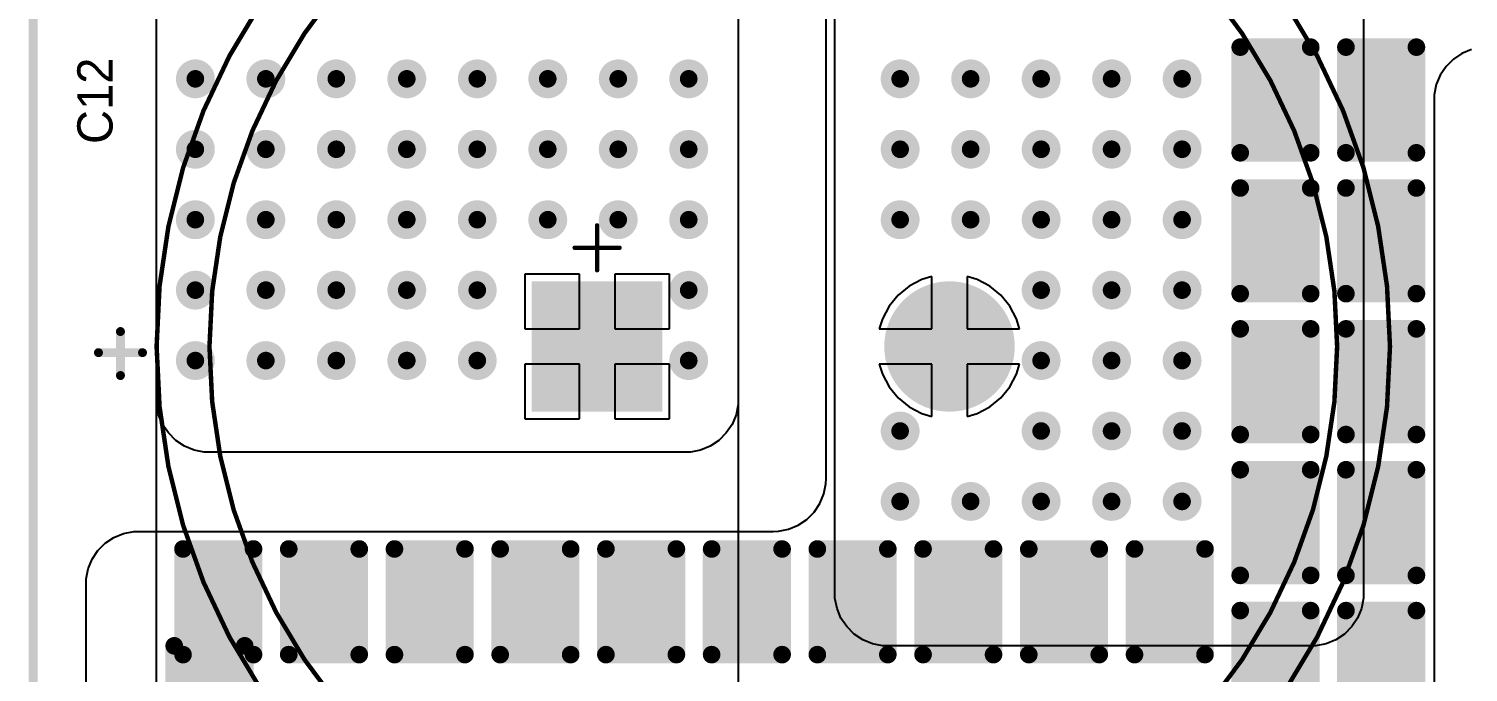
# Model space of a CAD drawing. Header units: millimetres. Extents: x 25 to 183, y 185 to 406.
# Drawn here: x 25.27 to 66.12, y 297.15 to 315.42 of the extents above; entities that cross this region are included whole.
import ezdxf

# ---------------------------------------------------------------- set-up
doc = ezdxf.new("R2010")
doc.units = ezdxf.units.MM
for name, color, linetype in [('BottomLayer', 5, 'Continuous'), ('BottomSolder', 6, 'Continuous'), ('Mechanical1', 6, 'Continuous'), ('Mechanical13', 56, 'Continuous'), ('MultiLayer', 9, 'Continuous'), ('PadHoleLayer', 156, 'Continuous'), ('TopLayer', 1, 'Continuous'), ('TopOverlay', 2, 'Continuous'), ('TopSolder', 216, 'Continuous'), ('ViaHoleLayer', 16, 'Continuous')]:
    doc.layers.add(name, color=color, linetype=linetype)

# ---------------------------------------------------------------- blocks, each defined once
blk = doc.blocks.new('EL_D35_H45_LS10_1873')
at = {"layer": 'BottomLayer', "const_width": 1.75}
blk.add_lwpolyline([(9.125, 0, 1), (10.875, 0, 1)], format="xyb", close=True, dxfattribs=at)
at = {"layer": 'BottomLayer'}
blk.add_solid([(-1.75, -1.75), (1.75, -1.75), (-1.75, 1.75), (1.75, 1.75)], dxfattribs=at)
at = {"layer": 'BottomSolder', "const_width": 1.852}
blk.add_lwpolyline([(9.074, 0, 1), (10.926, 0, 1)], format="xyb", close=True, dxfattribs=at)
at = {"layer": 'BottomSolder'}
blk.add_solid([(-1.852, -1.852), (1.852, -1.852), (-1.852, 1.852), (1.852, 1.852)], dxfattribs=at)
at = {"layer": 'Mechanical13'}
for points, const_width in [([(22.5, 0, 1), (-12.5, 0, 1)], 0.127), ([(22.5, 0, 1), (-12.5, 0, 1)], 0.127), ([(21, 0, 1), (-11, 0, 1)], 0.127), ([(-12.532, 0, 1), (-12.468, 0, 1)], 0.0635), ([(-12.532, 0, 1), (-12.468, 0, 1)], 0.0635), ([(-11.032, 0, 1), (-10.968, 0, 1)], 0.0635), ([(20.968, 0, 1), (21.032, 0, 1)], 0.0635), ([(22.468, 0, 1), (22.532, 0, 1)], 0.0635), ([(22.468, 0, 1), (22.532, 0, 1)], 0.0635)]:
    blk.add_lwpolyline(points, format="xyb", close=True, dxfattribs=dict(at, const_width=const_width))
at = {"layer": 'MultiLayer', "const_width": 1.75}
blk.add_lwpolyline([(9.125, 0, 1), (10.875, 0, 1)], format="xyb", close=True, dxfattribs=at)
at = {"layer": 'MultiLayer'}
blk.add_solid([(-1.75, -1.75), (1.75, -1.75), (-1.75, 1.75), (1.75, 1.75)], dxfattribs=at)
at = {"layer": 'PadHoleLayer', "const_width": 1.1}
for points in [[(-0.55, 0, 1), (0.55, 0, 1)], [(9.45, 0, 1), (10.55, 0, 1)]]:
    blk.add_lwpolyline(points, format="xyb", close=True, dxfattribs=at)
at = {"layer": 'TopLayer', "const_width": 1.75}
blk.add_lwpolyline([(9.125, 0, 1), (10.875, 0, 1)], format="xyb", close=True, dxfattribs=at)
at = {"layer": 'TopLayer'}
blk.add_solid([(-1.75, -1.75), (1.75, -1.75), (-1.75, 1.75), (1.75, 1.75)], dxfattribs=at)
at = {"layer": 'TopOverlay'}
for points, const_width in [([(22.5, 0, 1), (-12.5, 0, 1)], 0.127), ([(-0.032, 3.438, 1), (0.032, 3.438, 1)], 0.0635), ([(-0.667, 2.803, 1), (-0.603, 2.803, 1)], 0.0635), ([(0.603, 2.803, 1), (0.667, 2.803, 1)], 0.0635), ([(-0.032, 2.168, 1), (0.032, 2.168, 1)], 0.0635), ([(-13.589, 0.425, 1), (-13.462, 0.425, 1)], 0.127), ([(-12.532, 0, 1), (-12.468, 0, 1)], 0.0635), ([(22.468, 0, 1), (22.532, 0, 1)], 0.0635), ([(-14.214, -0.175, 1), (-14.087, -0.175, 1)], 0.127), ([(-12.964, -0.175, 1), (-12.837, -0.175, 1)], 0.127), ([(-13.589, -0.825, 1), (-13.462, -0.825, 1)], 0.127)]:
    blk.add_lwpolyline(points, format="xyb", close=True, dxfattribs=dict(at, const_width=const_width))
for points, const_width in [([(0, 2.168), (0, 3.438)], 0.127), ([(-0.635, 2.803), (0.635, 2.803)], 0.127), ([(-13.525, -0.825), (-13.525, 0.425)], 0.254), ([(-14.15, -0.175), (-12.9, -0.175)], 0.254)]:
    blk.add_lwpolyline(points, dxfattribs=dict(at, const_width=const_width))
at = {"layer": 'TopSolder', "const_width": 1.852}
blk.add_lwpolyline([(9.074, 0, 1), (10.926, 0, 1)], format="xyb", close=True, dxfattribs=at)
at = {"layer": 'TopSolder'}
blk.add_solid([(-1.852, -1.852), (1.852, -1.852), (-1.852, 1.852), (1.852, 1.852)], dxfattribs=at)

msp = doc.modelspace()

# ---------------------------------------------------------------- linework, layer by layer
at = {"layer": 'BottomLayer'}
for p, q in [((47.9, 303.9), (47.9, 330.03)), ((28.9, 304.9), (28.9, 318.4)), ((45.4, 318.4), (45.4, 304.9)), ((65.698, 314.56), (65.49, 314.352)), ((65.943, 314.723), (65.698, 314.56)), ((66.215, 314.835), (65.943, 314.723)), ((65.49, 314.352), (65.327, 314.107)), ((65.215, 313.835), (65.157, 313.547)), ((65.327, 314.107), (65.215, 313.835)), ((65.157, 313.547), (65.15, 313.4)), ((65.15, 313.4), (65.15, 291.4)), ((28.9, 304.752), (28.9, 304.9)), ((28.9, 304.9), (28.9, 304.9)), ((28.958, 304.462), (28.9, 304.752)), ((45.4, 304.752), (45.342, 304.462)), ((45.4, 304.9), (45.4, 304.752)), ((29.071, 304.189), (28.958, 304.462)), ((45.342, 304.462), (45.229, 304.189)), ((29.235, 303.944), (29.071, 304.189)), ((29.444, 303.735), (29.235, 303.944)), ((45.065, 303.944), (44.856, 303.735)), ((45.229, 304.189), (45.065, 303.944)), ((29.689, 303.571), (29.444, 303.735)), ((29.962, 303.458), (29.689, 303.571)), ((44.611, 303.571), (44.338, 303.458)), ((44.856, 303.735), (44.611, 303.571)), ((47.9, 302.65), (47.9, 303.9)), ((30.252, 303.4), (29.962, 303.458)), ((30.4, 303.4), (30.252, 303.4)), ((43.9, 303.4), (30.4, 303.4)), ((44.048, 303.4), (43.9, 303.4)), ((44.338, 303.458), (44.048, 303.4)), ((47.835, 302.215), (47.893, 302.503)), ((47.893, 302.503), (47.9, 302.65)), ((47.56, 301.698), (47.723, 301.943)), ((47.723, 301.943), (47.835, 302.215)), ((47.107, 301.327), (47.352, 301.49)), ((47.352, 301.49), (47.56, 301.698)), ((27.689, 300.979), (27.962, 301.092)), ((27.962, 301.092), (28.252, 301.15)), ((28.252, 301.15), (28.4, 301.15)), ((28.4, 301.15), (46.277, 301.15)), ((46.277, 301.15), (46.4, 301.15)), ((46.4, 301.15), (46.547, 301.157)), ((46.4, 301.15), (46.4, 301.15)), ((46.547, 301.157), (46.835, 301.215)), ((46.835, 301.215), (47.107, 301.327)), ((27.235, 300.606), (27.444, 300.815)), ((27.444, 300.815), (27.689, 300.979)), ((26.958, 300.087), (27.071, 300.36)), ((27.071, 300.36), (27.235, 300.606)), ((26.9, 299.798), (26.958, 300.087)), ((26.9, 299.65), (26.9, 299.798)), ((26.9, 299.53), (26.9, 299.65)), ((26.9, 299.65), (26.9, 299.65)), ((26.9, 299.65), (26.9, 299.65)), ((26.9, 238.4), (26.9, 299.53))]:
    msp.add_line(p, q, dxfattribs=at)
at = {"layer": 'BottomLayer', "const_width": 0.45}
for points in [[(29.775, 314, 1), (30.225, 314, 1)], [(31.775, 314, 1), (32.225, 314, 1)], [(33.775, 314, 1), (34.225, 314, 1)], [(35.775, 314, 1), (36.225, 314, 1)], [(37.775, 314, 1), (38.225, 314, 1)], [(39.775, 314, 1), (40.225, 314, 1)], [(41.775, 314, 1), (42.225, 314, 1)], [(43.775, 314, 1), (44.225, 314, 1)], [(49.775, 314, 1), (50.225, 314, 1)], [(51.775, 314, 1), (52.225, 314, 1)], [(53.775, 314, 1), (54.225, 314, 1)], [(55.775, 314, 1), (56.225, 314, 1)], [(57.775, 314, 1), (58.225, 314, 1)], [(29.775, 312, 1), (30.225, 312, 1)], [(31.775, 312, 1), (32.225, 312, 1)], [(33.775, 312, 1), (34.225, 312, 1)], [(35.775, 312, 1), (36.225, 312, 1)], [(37.775, 312, 1), (38.225, 312, 1)], [(39.775, 312, 1), (40.225, 312, 1)], [(41.775, 312, 1), (42.225, 312, 1)], [(43.775, 312, 1), (44.225, 312, 1)], [(49.775, 312, 1), (50.225, 312, 1)], [(51.775, 312, 1), (52.225, 312, 1)], [(53.775, 312, 1), (54.225, 312, 1)], [(55.775, 312, 1), (56.225, 312, 1)], [(57.775, 312, 1), (58.225, 312, 1)], [(29.775, 310, 1), (30.225, 310, 1)], [(31.775, 310, 1), (32.225, 310, 1)], [(33.775, 310, 1), (34.225, 310, 1)], [(35.775, 310, 1), (36.225, 310, 1)], [(37.775, 310, 1), (38.225, 310, 1)], [(39.775, 310, 1), (40.225, 310, 1)], [(41.775, 310, 1), (42.225, 310, 1)], [(43.775, 310, 1), (44.225, 310, 1)], [(49.775, 310, 1), (50.225, 310, 1)], [(51.775, 310, 1), (52.225, 310, 1)], [(53.775, 310, 1), (54.225, 310, 1)], [(55.775, 310, 1), (56.225, 310, 1)], [(57.775, 310, 1), (58.225, 310, 1)], [(29.775, 308, 1), (30.225, 308, 1)], [(31.775, 308, 1), (32.225, 308, 1)], [(33.775, 308, 1), (34.225, 308, 1)], [(35.775, 308, 1), (36.225, 308, 1)], [(37.775, 308, 1), (38.225, 308, 1)], [(43.775, 308, 1), (44.225, 308, 1)], [(53.775, 308, 1), (54.225, 308, 1)], [(55.775, 308, 1), (56.225, 308, 1)], [(57.775, 308, 1), (58.225, 308, 1)], [(29.775, 306, 1), (30.225, 306, 1)], [(31.775, 306, 1), (32.225, 306, 1)], [(33.775, 306, 1), (34.225, 306, 1)], [(35.775, 306, 1), (36.225, 306, 1)], [(37.775, 306, 1), (38.225, 306, 1)], [(43.775, 306, 1), (44.225, 306, 1)], [(53.775, 306, 1), (54.225, 306, 1)], [(55.775, 306, 1), (56.225, 306, 1)], [(57.775, 306, 1), (58.225, 306, 1)], [(49.775, 304, 1), (50.225, 304, 1)], [(53.775, 304, 1), (54.225, 304, 1)], [(55.775, 304, 1), (56.225, 304, 1)], [(57.775, 304, 1), (58.225, 304, 1)], [(49.775, 302, 1), (50.225, 302, 1)], [(51.775, 302, 1), (52.225, 302, 1)], [(53.775, 302, 1), (54.225, 302, 1)], [(55.775, 302, 1), (56.225, 302, 1)], [(57.775, 302, 1), (58.225, 302, 1)]]:
    msp.add_lwpolyline(points, format="xyb", close=True, dxfattribs=at)
at = {"layer": 'BottomSolder'}
for points, const_width in [([(59.525, 314.9, 1), (59.775, 314.9, 1)], 0.25), ([(61.525, 314.9, 1), (61.775, 314.9, 1)], 0.25), ([(62.525, 314.9, 1), (62.775, 314.9, 1)], 0.25), ([(64.525, 314.9, 1), (64.775, 314.9, 1)], 0.25), ([(29.724, 314, 1), (30.276, 314, 1)], 0.552), ([(31.724, 314, 1), (32.276, 314, 1)], 0.552), ([(33.724, 314, 1), (34.276, 314, 1)], 0.552), ([(35.724, 314, 1), (36.276, 314, 1)], 0.552), ([(37.724, 314, 1), (38.276, 314, 1)], 0.552), ([(39.724, 314, 1), (40.276, 314, 1)], 0.552), ([(41.724, 314, 1), (42.276, 314, 1)], 0.552), ([(43.724, 314, 1), (44.276, 314, 1)], 0.552), ([(49.724, 314, 1), (50.276, 314, 1)], 0.552), ([(51.724, 314, 1), (52.276, 314, 1)], 0.552), ([(53.724, 314, 1), (54.276, 314, 1)], 0.552), ([(55.724, 314, 1), (56.276, 314, 1)], 0.552), ([(57.724, 314, 1), (58.276, 314, 1)], 0.552), ([(29.724, 312, 1), (30.276, 312, 1)], 0.552), ([(31.724, 312, 1), (32.276, 312, 1)], 0.552), ([(33.724, 312, 1), (34.276, 312, 1)], 0.552), ([(35.724, 312, 1), (36.276, 312, 1)], 0.552), ([(37.724, 312, 1), (38.276, 312, 1)], 0.552), ([(39.724, 312, 1), (40.276, 312, 1)], 0.552), ([(41.724, 312, 1), (42.276, 312, 1)], 0.552), ([(43.724, 312, 1), (44.276, 312, 1)], 0.552), ([(49.724, 312, 1), (50.276, 312, 1)], 0.552), ([(51.724, 312, 1), (52.276, 312, 1)], 0.552), ([(53.724, 312, 1), (54.276, 312, 1)], 0.552), ([(55.724, 312, 1), (56.276, 312, 1)], 0.552), ([(57.724, 312, 1), (58.276, 312, 1)], 0.552), ([(59.525, 311.9, 1), (59.775, 311.9, 1)], 0.25), ([(61.525, 311.9, 1), (61.775, 311.9, 1)], 0.25), ([(62.525, 311.9, 1), (62.775, 311.9, 1)], 0.25), ([(64.525, 311.9, 1), (64.775, 311.9, 1)], 0.25), ([(59.525, 310.9, 1), (59.775, 310.9, 1)], 0.25), ([(61.525, 310.9, 1), (61.775, 310.9, 1)], 0.25), ([(62.525, 310.9, 1), (62.775, 310.9, 1)], 0.25), ([(64.525, 310.9, 1), (64.775, 310.9, 1)], 0.25), ([(29.724, 310, 1), (30.276, 310, 1)], 0.552), ([(31.724, 310, 1), (32.276, 310, 1)], 0.552), ([(33.724, 310, 1), (34.276, 310, 1)], 0.552), ([(35.724, 310, 1), (36.276, 310, 1)], 0.552), ([(37.724, 310, 1), (38.276, 310, 1)], 0.552), ([(39.724, 310, 1), (40.276, 310, 1)], 0.552), ([(41.724, 310, 1), (42.276, 310, 1)], 0.552), ([(43.724, 310, 1), (44.276, 310, 1)], 0.552), ([(49.724, 310, 1), (50.276, 310, 1)], 0.552), ([(51.724, 310, 1), (52.276, 310, 1)], 0.552), ([(53.724, 310, 1), (54.276, 310, 1)], 0.552), ([(55.724, 310, 1), (56.276, 310, 1)], 0.552), ([(57.724, 310, 1), (58.276, 310, 1)], 0.552), ([(29.724, 308, 1), (30.276, 308, 1)], 0.552), ([(31.724, 308, 1), (32.276, 308, 1)], 0.552), ([(33.724, 308, 1), (34.276, 308, 1)], 0.552), ([(35.724, 308, 1), (36.276, 308, 1)], 0.552), ([(37.724, 308, 1), (38.276, 308, 1)], 0.552), ([(43.724, 308, 1), (44.276, 308, 1)], 0.552), ([(53.724, 308, 1), (54.276, 308, 1)], 0.552), ([(55.724, 308, 1), (56.276, 308, 1)], 0.552), ([(57.724, 308, 1), (58.276, 308, 1)], 0.552), ([(59.525, 307.9, 1), (59.775, 307.9, 1)], 0.25), ([(61.525, 307.9, 1), (61.775, 307.9, 1)], 0.25), ([(62.525, 307.9, 1), (62.775, 307.9, 1)], 0.25), ([(64.525, 307.9, 1), (64.775, 307.9, 1)], 0.25), ([(59.525, 306.9, 1), (59.775, 306.9, 1)], 0.25), ([(61.525, 306.9, 1), (61.775, 306.9, 1)], 0.25), ([(62.525, 306.9, 1), (62.775, 306.9, 1)], 0.25), ([(64.525, 306.9, 1), (64.775, 306.9, 1)], 0.25), ([(29.724, 306, 1), (30.276, 306, 1)], 0.552), ([(31.724, 306, 1), (32.276, 306, 1)], 0.552), ([(33.724, 306, 1), (34.276, 306, 1)], 0.552), ([(35.724, 306, 1), (36.276, 306, 1)], 0.552), ([(37.724, 306, 1), (38.276, 306, 1)], 0.552), ([(43.724, 306, 1), (44.276, 306, 1)], 0.552), ([(53.724, 306, 1), (54.276, 306, 1)], 0.552), ([(55.724, 306, 1), (56.276, 306, 1)], 0.552), ([(57.724, 306, 1), (58.276, 306, 1)], 0.552), ([(49.724, 304, 1), (50.276, 304, 1)], 0.552), ([(53.724, 304, 1), (54.276, 304, 1)], 0.552), ([(55.724, 304, 1), (56.276, 304, 1)], 0.552), ([(57.724, 304, 1), (58.276, 304, 1)], 0.552), ([(59.525, 303.9, 1), (59.775, 303.9, 1)], 0.25), ([(61.525, 303.9, 1), (61.775, 303.9, 1)], 0.25), ([(62.525, 303.9, 1), (62.775, 303.9, 1)], 0.25), ([(64.525, 303.9, 1), (64.775, 303.9, 1)], 0.25), ([(59.525, 302.9, 1), (59.775, 302.9, 1)], 0.25), ([(61.525, 302.9, 1), (61.775, 302.9, 1)], 0.25), ([(62.525, 302.9, 1), (62.775, 302.9, 1)], 0.25), ([(64.525, 302.9, 1), (64.775, 302.9, 1)], 0.25), ([(49.724, 302, 1), (50.276, 302, 1)], 0.552), ([(51.724, 302, 1), (52.276, 302, 1)], 0.552), ([(53.724, 302, 1), (54.276, 302, 1)], 0.552), ([(55.724, 302, 1), (56.276, 302, 1)], 0.552), ([(57.724, 302, 1), (58.276, 302, 1)], 0.552), ([(29.525, 300.65, 1), (29.775, 300.65, 1)], 0.25), ([(31.525, 300.65, 1), (31.775, 300.65, 1)], 0.25), ([(32.525, 300.65, 1), (32.775, 300.65, 1)], 0.25), ([(34.525, 300.65, 1), (34.775, 300.65, 1)], 0.25), ([(35.525, 300.65, 1), (35.775, 300.65, 1)], 0.25), ([(37.525, 300.65, 1), (37.775, 300.65, 1)], 0.25), ([(38.525, 300.65, 1), (38.775, 300.65, 1)], 0.25), ([(40.525, 300.65, 1), (40.775, 300.65, 1)], 0.25), ([(41.525, 300.65, 1), (41.775, 300.65, 1)], 0.25), ([(43.525, 300.65, 1), (43.775, 300.65, 1)], 0.25), ([(44.525, 300.65, 1), (44.775, 300.65, 1)], 0.25), ([(46.525, 300.65, 1), (46.775, 300.65, 1)], 0.25), ([(47.525, 300.65, 1), (47.775, 300.65, 1)], 0.25), ([(49.525, 300.65, 1), (49.775, 300.65, 1)], 0.25), ([(50.525, 300.65, 1), (50.775, 300.65, 1)], 0.25), ([(52.525, 300.65, 1), (52.775, 300.65, 1)], 0.25), ([(53.525, 300.65, 1), (53.775, 300.65, 1)], 0.25), ([(55.525, 300.65, 1), (55.775, 300.65, 1)], 0.25), ([(56.525, 300.65, 1), (56.775, 300.65, 1)], 0.25), ([(58.525, 300.65, 1), (58.775, 300.65, 1)], 0.25), ([(59.525, 299.9, 1), (59.775, 299.9, 1)], 0.25), ([(61.525, 299.9, 1), (61.775, 299.9, 1)], 0.25), ([(62.525, 299.9, 1), (62.775, 299.9, 1)], 0.25), ([(64.525, 299.9, 1), (64.775, 299.9, 1)], 0.25), ([(59.525, 298.9, 1), (59.775, 298.9, 1)], 0.25), ([(61.525, 298.9, 1), (61.775, 298.9, 1)], 0.25), ([(62.525, 298.9, 1), (62.775, 298.9, 1)], 0.25), ([(64.525, 298.9, 1), (64.775, 298.9, 1)], 0.25), ([(29.525, 297.65, 1), (29.775, 297.65, 1)], 0.25), ([(31.525, 297.65, 1), (31.775, 297.65, 1)], 0.25), ([(32.525, 297.65, 1), (32.775, 297.65, 1)], 0.25), ([(34.525, 297.65, 1), (34.775, 297.65, 1)], 0.25), ([(35.525, 297.65, 1), (35.775, 297.65, 1)], 0.25), ([(37.525, 297.65, 1), (37.775, 297.65, 1)], 0.25), ([(38.525, 297.65, 1), (38.775, 297.65, 1)], 0.25), ([(40.525, 297.65, 1), (40.775, 297.65, 1)], 0.25), ([(41.525, 297.65, 1), (41.775, 297.65, 1)], 0.25), ([(43.525, 297.65, 1), (43.775, 297.65, 1)], 0.25), ([(44.525, 297.65, 1), (44.775, 297.65, 1)], 0.25), ([(46.525, 297.65, 1), (46.775, 297.65, 1)], 0.25), ([(47.525, 297.65, 1), (47.775, 297.65, 1)], 0.25), ([(49.525, 297.65, 1), (49.775, 297.65, 1)], 0.25), ([(50.525, 297.65, 1), (50.775, 297.65, 1)], 0.25), ([(52.525, 297.65, 1), (52.775, 297.65, 1)], 0.25), ([(53.525, 297.65, 1), (53.775, 297.65, 1)], 0.25), ([(55.525, 297.65, 1), (55.775, 297.65, 1)], 0.25), ([(56.525, 297.65, 1), (56.775, 297.65, 1)], 0.25), ([(58.525, 297.65, 1), (58.775, 297.65, 1)], 0.25)]:
    msp.add_lwpolyline(points, format="xyb", close=True, dxfattribs=dict(at, const_width=const_width))
for points in [[(61.65, 311.65), (61.65, 315.15), (59.65, 311.65), (59.65, 315.15)], [(64.65, 311.65), (64.65, 315.15), (62.65, 311.65), (62.65, 315.15)], [(61.9, 311.9), (61.9, 314.9), (59.4, 311.9), (59.4, 314.9)], [(64.9, 311.9), (64.9, 314.9), (62.4, 311.9), (62.4, 314.9)], [(61.9, 307.9), (61.9, 310.9), (59.4, 307.9), (59.4, 310.9)], [(61.65, 307.65), (61.65, 311.15), (59.65, 307.65), (59.65, 311.15)], [(64.9, 307.9), (64.9, 310.9), (62.4, 307.9), (62.4, 310.9)], [(64.65, 307.65), (64.65, 311.15), (62.65, 307.65), (62.65, 311.15)], [(61.9, 303.9), (61.9, 306.9), (59.4, 303.9), (59.4, 306.9)], [(61.65, 303.65), (61.65, 307.15), (59.65, 303.65), (59.65, 307.15)], [(64.9, 303.9), (64.9, 306.9), (62.4, 303.9), (62.4, 306.9)], [(64.65, 303.65), (64.65, 307.15), (62.65, 303.65), (62.65, 307.15)], [(61.65, 299.65), (61.65, 303.15), (59.65, 299.65), (59.65, 303.15)], [(64.65, 299.65), (64.65, 303.15), (62.65, 299.65), (62.65, 303.15)], [(61.9, 299.9), (61.9, 302.9), (59.4, 299.9), (59.4, 302.9)], [(64.9, 299.9), (64.9, 302.9), (62.4, 299.9), (62.4, 302.9)], [(31.9, 297.65), (31.9, 300.65), (29.4, 297.65), (29.4, 300.65)], [(31.65, 297.4), (31.65, 300.9), (29.65, 297.4), (29.65, 300.9)], [(34.9, 297.65), (34.9, 300.65), (32.4, 297.65), (32.4, 300.65)], [(34.65, 297.4), (34.65, 300.9), (32.65, 297.4), (32.65, 300.9)], [(37.9, 297.65), (37.9, 300.65), (35.4, 297.65), (35.4, 300.65)], [(37.65, 297.4), (37.65, 300.9), (35.65, 297.4), (35.65, 300.9)], [(40.9, 297.65), (40.9, 300.65), (38.4, 297.65), (38.4, 300.65)], [(40.65, 297.4), (40.65, 300.9), (38.65, 297.4), (38.65, 300.9)], [(43.9, 297.65), (43.9, 300.65), (41.4, 297.65), (41.4, 300.65)], [(43.65, 297.4), (43.65, 300.9), (41.65, 297.4), (41.65, 300.9)], [(46.9, 297.65), (46.9, 300.65), (44.4, 297.65), (44.4, 300.65)], [(46.65, 297.4), (46.65, 300.9), (44.65, 297.4), (44.65, 300.9)], [(49.9, 297.65), (49.9, 300.65), (47.4, 297.65), (47.4, 300.65)], [(49.65, 297.4), (49.65, 300.9), (47.65, 297.4), (47.65, 300.9)], [(52.9, 297.65), (52.9, 300.65), (50.4, 297.65), (50.4, 300.65)], [(52.65, 297.4), (52.65, 300.9), (50.65, 297.4), (50.65, 300.9)], [(55.9, 297.65), (55.9, 300.65), (53.4, 297.65), (53.4, 300.65)], [(55.65, 297.4), (55.65, 300.9), (53.65, 297.4), (53.65, 300.9)], [(58.9, 297.65), (58.9, 300.65), (56.4, 297.65), (56.4, 300.65)], [(58.65, 297.4), (58.65, 300.9), (56.65, 297.4), (56.65, 300.9)], [(61.65, 295.65), (61.65, 299.15), (59.65, 295.65), (59.65, 299.15)], [(64.65, 295.65), (64.65, 299.15), (62.65, 295.65), (62.65, 299.15)], [(61.9, 295.9), (61.9, 298.9), (59.4, 295.9), (59.4, 298.9)], [(64.9, 295.9), (64.9, 298.9), (62.4, 295.9), (62.4, 298.9)]]:
    msp.add_solid(points, dxfattribs=at)
at = {"layer": 'Mechanical1', "const_width": 0.254}
msp.add_lwpolyline([(25.4, 190.4), (25.4, 400.4)], dxfattribs=at)
at = {"layer": 'MultiLayer', "const_width": 0.45}
for points in [[(29.775, 314, 1), (30.225, 314, 1)], [(31.775, 314, 1), (32.225, 314, 1)], [(33.775, 314, 1), (34.225, 314, 1)], [(35.775, 314, 1), (36.225, 314, 1)], [(37.775, 314, 1), (38.225, 314, 1)], [(39.775, 314, 1), (40.225, 314, 1)], [(41.775, 314, 1), (42.225, 314, 1)], [(43.775, 314, 1), (44.225, 314, 1)], [(49.775, 314, 1), (50.225, 314, 1)], [(51.775, 314, 1), (52.225, 314, 1)], [(53.775, 314, 1), (54.225, 314, 1)], [(55.775, 314, 1), (56.225, 314, 1)], [(57.775, 314, 1), (58.225, 314, 1)], [(29.775, 312, 1), (30.225, 312, 1)], [(31.775, 312, 1), (32.225, 312, 1)], [(33.775, 312, 1), (34.225, 312, 1)], [(35.775, 312, 1), (36.225, 312, 1)], [(37.775, 312, 1), (38.225, 312, 1)], [(39.775, 312, 1), (40.225, 312, 1)], [(41.775, 312, 1), (42.225, 312, 1)], [(43.775, 312, 1), (44.225, 312, 1)], [(49.775, 312, 1), (50.225, 312, 1)], [(51.775, 312, 1), (52.225, 312, 1)], [(53.775, 312, 1), (54.225, 312, 1)], [(55.775, 312, 1), (56.225, 312, 1)], [(57.775, 312, 1), (58.225, 312, 1)], [(29.775, 310, 1), (30.225, 310, 1)], [(31.775, 310, 1), (32.225, 310, 1)], [(33.775, 310, 1), (34.225, 310, 1)], [(35.775, 310, 1), (36.225, 310, 1)], [(37.775, 310, 1), (38.225, 310, 1)], [(39.775, 310, 1), (40.225, 310, 1)], [(41.775, 310, 1), (42.225, 310, 1)], [(43.775, 310, 1), (44.225, 310, 1)], [(49.775, 310, 1), (50.225, 310, 1)], [(51.775, 310, 1), (52.225, 310, 1)], [(53.775, 310, 1), (54.225, 310, 1)], [(55.775, 310, 1), (56.225, 310, 1)], [(57.775, 310, 1), (58.225, 310, 1)], [(29.775, 308, 1), (30.225, 308, 1)], [(31.775, 308, 1), (32.225, 308, 1)], [(33.775, 308, 1), (34.225, 308, 1)], [(35.775, 308, 1), (36.225, 308, 1)], [(37.775, 308, 1), (38.225, 308, 1)], [(43.775, 308, 1), (44.225, 308, 1)], [(53.775, 308, 1), (54.225, 308, 1)], [(55.775, 308, 1), (56.225, 308, 1)], [(57.775, 308, 1), (58.225, 308, 1)], [(29.775, 306, 1), (30.225, 306, 1)], [(31.775, 306, 1), (32.225, 306, 1)], [(33.775, 306, 1), (34.225, 306, 1)], [(35.775, 306, 1), (36.225, 306, 1)], [(37.775, 306, 1), (38.225, 306, 1)], [(43.775, 306, 1), (44.225, 306, 1)], [(53.775, 306, 1), (54.225, 306, 1)], [(55.775, 306, 1), (56.225, 306, 1)], [(57.775, 306, 1), (58.225, 306, 1)], [(49.775, 304, 1), (50.225, 304, 1)], [(53.775, 304, 1), (54.225, 304, 1)], [(55.775, 304, 1), (56.225, 304, 1)], [(57.775, 304, 1), (58.225, 304, 1)], [(49.775, 302, 1), (50.225, 302, 1)], [(51.775, 302, 1), (52.225, 302, 1)], [(53.775, 302, 1), (54.225, 302, 1)], [(55.775, 302, 1), (56.225, 302, 1)], [(57.775, 302, 1), (58.225, 302, 1)]]:
    msp.add_lwpolyline(points, format="xyb", close=True, dxfattribs=at)
at = {"layer": 'TopLayer'}
for p, q in [((28.9, 281.4), (28.9, 381.28)), ((45.4, 327.9), (45.4, 294.151)), ((48.15, 299.4), (48.15, 317.65)), ((63.15, 317.65), (63.15, 299.4)), ((40.9, 308.45), (39.35, 308.45)), ((39.35, 308.45), (39.35, 306.9)), ((40.9, 306.9), (40.9, 308.45)), ((43.45, 308.45), (41.9, 308.45)), ((41.9, 308.45), (41.9, 306.9)), ((43.45, 306.9), (43.45, 308.45)), ((50.256, 308.113), (49.943, 307.857)), ((50.612, 308.303), (50.256, 308.113)), ((50.9, 308.391), (50.612, 308.303)), ((50.9, 306.9), (50.9, 308.391)), ((52.188, 308.303), (51.9, 308.391)), ((51.9, 308.391), (51.9, 306.9)), ((52.544, 308.113), (52.188, 308.303)), ((52.857, 307.857), (52.544, 308.113)), ((49.943, 307.857), (49.687, 307.544)), ((53.113, 307.544), (52.857, 307.857)), ((49.497, 307.188), (49.409, 306.9)), ((49.687, 307.544), (49.497, 307.188)), ((53.303, 307.188), (53.113, 307.544)), ((53.391, 306.9), (53.303, 307.188)), ((39.35, 306.9), (40.9, 306.9)), ((41.9, 306.9), (43.45, 306.9)), ((49.409, 306.9), (50.9, 306.9)), ((51.9, 306.9), (53.391, 306.9)), ((40.9, 305.9), (39.35, 305.9)), ((39.35, 305.9), (39.35, 304.35)), ((40.9, 304.35), (40.9, 305.9)), ((43.45, 305.9), (41.9, 305.9)), ((41.9, 305.9), (41.9, 304.35)), ((43.45, 304.35), (43.45, 305.9)), ((50.9, 305.9), (49.409, 305.9)), ((49.409, 305.9), (49.497, 305.612)), ((49.497, 305.612), (49.687, 305.256)), ((50.9, 304.409), (50.9, 305.9)), ((53.391, 305.9), (51.9, 305.9)), ((51.9, 305.9), (51.9, 304.409)), ((53.113, 305.256), (53.303, 305.612)), ((53.303, 305.612), (53.391, 305.9)), ((49.687, 305.256), (49.943, 304.943)), ((52.857, 304.943), (53.113, 305.256)), ((49.943, 304.943), (50.256, 304.687)), ((52.544, 304.687), (52.857, 304.943)), ((39.35, 304.35), (40.9, 304.35)), ((41.9, 304.35), (43.45, 304.35)), ((50.256, 304.687), (50.612, 304.497)), ((50.612, 304.497), (50.9, 304.409)), ((51.9, 304.409), (52.188, 304.497)), ((52.188, 304.497), (52.544, 304.687)), ((48.15, 299.252), (48.15, 299.4)), ((48.15, 299.4), (48.15, 299.4)), ((48.208, 298.962), (48.15, 299.252)), ((63.15, 299.252), (63.092, 298.962)), ((63.15, 299.4), (63.15, 299.252)), ((48.321, 298.689), (48.208, 298.962)), ((48.485, 298.444), (48.321, 298.689)), ((62.979, 298.689), (62.815, 298.444)), ((63.092, 298.962), (62.979, 298.689)), ((48.694, 298.235), (48.485, 298.444)), ((48.939, 298.071), (48.694, 298.235)), ((62.606, 298.235), (62.361, 298.071)), ((62.815, 298.444), (62.606, 298.235)), ((49.212, 297.958), (48.939, 298.071)), ((49.502, 297.9), (49.212, 297.958)), ((49.65, 297.9), (49.502, 297.9)), ((61.65, 297.9), (49.65, 297.9)), ((61.798, 297.9), (61.65, 297.9)), ((61.65, 297.9), (61.65, 297.9)), ((61.65, 297.9), (61.65, 297.9)), ((62.088, 297.958), (61.798, 297.9)), ((62.361, 298.071), (62.088, 297.958))]:
    msp.add_line(p, q, dxfattribs=at)
at = {"layer": 'TopLayer', "const_width": 0.45}
for points in [[(29.775, 314, 1), (30.225, 314, 1)], [(31.775, 314, 1), (32.225, 314, 1)], [(33.775, 314, 1), (34.225, 314, 1)], [(35.775, 314, 1), (36.225, 314, 1)], [(37.775, 314, 1), (38.225, 314, 1)], [(39.775, 314, 1), (40.225, 314, 1)], [(41.775, 314, 1), (42.225, 314, 1)], [(43.775, 314, 1), (44.225, 314, 1)], [(49.775, 314, 1), (50.225, 314, 1)], [(51.775, 314, 1), (52.225, 314, 1)], [(53.775, 314, 1), (54.225, 314, 1)], [(55.775, 314, 1), (56.225, 314, 1)], [(57.775, 314, 1), (58.225, 314, 1)], [(29.775, 312, 1), (30.225, 312, 1)], [(31.775, 312, 1), (32.225, 312, 1)], [(33.775, 312, 1), (34.225, 312, 1)], [(35.775, 312, 1), (36.225, 312, 1)], [(37.775, 312, 1), (38.225, 312, 1)], [(39.775, 312, 1), (40.225, 312, 1)], [(41.775, 312, 1), (42.225, 312, 1)], [(43.775, 312, 1), (44.225, 312, 1)], [(49.775, 312, 1), (50.225, 312, 1)], [(51.775, 312, 1), (52.225, 312, 1)], [(53.775, 312, 1), (54.225, 312, 1)], [(55.775, 312, 1), (56.225, 312, 1)], [(57.775, 312, 1), (58.225, 312, 1)], [(29.775, 310, 1), (30.225, 310, 1)], [(31.775, 310, 1), (32.225, 310, 1)], [(33.775, 310, 1), (34.225, 310, 1)], [(35.775, 310, 1), (36.225, 310, 1)], [(37.775, 310, 1), (38.225, 310, 1)], [(39.775, 310, 1), (40.225, 310, 1)], [(41.775, 310, 1), (42.225, 310, 1)], [(43.775, 310, 1), (44.225, 310, 1)], [(49.775, 310, 1), (50.225, 310, 1)], [(51.775, 310, 1), (52.225, 310, 1)], [(53.775, 310, 1), (54.225, 310, 1)], [(55.775, 310, 1), (56.225, 310, 1)], [(57.775, 310, 1), (58.225, 310, 1)], [(29.775, 308, 1), (30.225, 308, 1)], [(31.775, 308, 1), (32.225, 308, 1)], [(33.775, 308, 1), (34.225, 308, 1)], [(35.775, 308, 1), (36.225, 308, 1)], [(37.775, 308, 1), (38.225, 308, 1)], [(43.775, 308, 1), (44.225, 308, 1)], [(53.775, 308, 1), (54.225, 308, 1)], [(55.775, 308, 1), (56.225, 308, 1)], [(57.775, 308, 1), (58.225, 308, 1)], [(29.775, 306, 1), (30.225, 306, 1)], [(31.775, 306, 1), (32.225, 306, 1)], [(33.775, 306, 1), (34.225, 306, 1)], [(35.775, 306, 1), (36.225, 306, 1)], [(37.775, 306, 1), (38.225, 306, 1)], [(43.775, 306, 1), (44.225, 306, 1)], [(53.775, 306, 1), (54.225, 306, 1)], [(55.775, 306, 1), (56.225, 306, 1)], [(57.775, 306, 1), (58.225, 306, 1)], [(49.775, 304, 1), (50.225, 304, 1)], [(53.775, 304, 1), (54.225, 304, 1)], [(55.775, 304, 1), (56.225, 304, 1)], [(57.775, 304, 1), (58.225, 304, 1)], [(49.775, 302, 1), (50.225, 302, 1)], [(51.775, 302, 1), (52.225, 302, 1)], [(53.775, 302, 1), (54.225, 302, 1)], [(55.775, 302, 1), (56.225, 302, 1)], [(57.775, 302, 1), (58.225, 302, 1)]]:
    msp.add_lwpolyline(points, format="xyb", close=True, dxfattribs=at)
at = {"layer": 'TopSolder'}
for points, const_width in [([(29.724, 314, 1), (30.276, 314, 1)], 0.552), ([(31.724, 314, 1), (32.276, 314, 1)], 0.552), ([(33.724, 314, 1), (34.276, 314, 1)], 0.552), ([(35.724, 314, 1), (36.276, 314, 1)], 0.552), ([(37.724, 314, 1), (38.276, 314, 1)], 0.552), ([(39.724, 314, 1), (40.276, 314, 1)], 0.552), ([(41.724, 314, 1), (42.276, 314, 1)], 0.552), ([(43.724, 314, 1), (44.276, 314, 1)], 0.552), ([(49.724, 314, 1), (50.276, 314, 1)], 0.552), ([(51.724, 314, 1), (52.276, 314, 1)], 0.552), ([(53.724, 314, 1), (54.276, 314, 1)], 0.552), ([(55.724, 314, 1), (56.276, 314, 1)], 0.552), ([(57.724, 314, 1), (58.276, 314, 1)], 0.552), ([(29.724, 312, 1), (30.276, 312, 1)], 0.552), ([(31.724, 312, 1), (32.276, 312, 1)], 0.552), ([(33.724, 312, 1), (34.276, 312, 1)], 0.552), ([(35.724, 312, 1), (36.276, 312, 1)], 0.552), ([(37.724, 312, 1), (38.276, 312, 1)], 0.552), ([(39.724, 312, 1), (40.276, 312, 1)], 0.552), ([(41.724, 312, 1), (42.276, 312, 1)], 0.552), ([(43.724, 312, 1), (44.276, 312, 1)], 0.552), ([(49.724, 312, 1), (50.276, 312, 1)], 0.552), ([(51.724, 312, 1), (52.276, 312, 1)], 0.552), ([(53.724, 312, 1), (54.276, 312, 1)], 0.552), ([(55.724, 312, 1), (56.276, 312, 1)], 0.552), ([(57.724, 312, 1), (58.276, 312, 1)], 0.552), ([(29.724, 310, 1), (30.276, 310, 1)], 0.552), ([(31.724, 310, 1), (32.276, 310, 1)], 0.552), ([(33.724, 310, 1), (34.276, 310, 1)], 0.552), ([(35.724, 310, 1), (36.276, 310, 1)], 0.552), ([(37.724, 310, 1), (38.276, 310, 1)], 0.552), ([(39.724, 310, 1), (40.276, 310, 1)], 0.552), ([(41.724, 310, 1), (42.276, 310, 1)], 0.552), ([(43.724, 310, 1), (44.276, 310, 1)], 0.552), ([(49.724, 310, 1), (50.276, 310, 1)], 0.552), ([(51.724, 310, 1), (52.276, 310, 1)], 0.552), ([(53.724, 310, 1), (54.276, 310, 1)], 0.552), ([(55.724, 310, 1), (56.276, 310, 1)], 0.552), ([(57.724, 310, 1), (58.276, 310, 1)], 0.552), ([(29.724, 308, 1), (30.276, 308, 1)], 0.552), ([(31.724, 308, 1), (32.276, 308, 1)], 0.552), ([(33.724, 308, 1), (34.276, 308, 1)], 0.552), ([(35.724, 308, 1), (36.276, 308, 1)], 0.552), ([(37.724, 308, 1), (38.276, 308, 1)], 0.552), ([(43.724, 308, 1), (44.276, 308, 1)], 0.552), ([(53.724, 308, 1), (54.276, 308, 1)], 0.552), ([(55.724, 308, 1), (56.276, 308, 1)], 0.552), ([(57.724, 308, 1), (58.276, 308, 1)], 0.552), ([(29.724, 306, 1), (30.276, 306, 1)], 0.552), ([(31.724, 306, 1), (32.276, 306, 1)], 0.552), ([(33.724, 306, 1), (34.276, 306, 1)], 0.552), ([(35.724, 306, 1), (36.276, 306, 1)], 0.552), ([(37.724, 306, 1), (38.276, 306, 1)], 0.552), ([(43.724, 306, 1), (44.276, 306, 1)], 0.552), ([(53.724, 306, 1), (54.276, 306, 1)], 0.552), ([(55.724, 306, 1), (56.276, 306, 1)], 0.552), ([(57.724, 306, 1), (58.276, 306, 1)], 0.552), ([(49.724, 304, 1), (50.276, 304, 1)], 0.552), ([(53.724, 304, 1), (54.276, 304, 1)], 0.552), ([(55.724, 304, 1), (56.276, 304, 1)], 0.552), ([(57.724, 304, 1), (58.276, 304, 1)], 0.552), ([(49.724, 302, 1), (50.276, 302, 1)], 0.552), ([(51.724, 302, 1), (52.276, 302, 1)], 0.552), ([(53.724, 302, 1), (54.276, 302, 1)], 0.552), ([(55.724, 302, 1), (56.276, 302, 1)], 0.552), ([(57.724, 302, 1), (58.276, 302, 1)], 0.552), ([(29.275, 297.9, 1), (29.525, 297.9, 1)], 0.25), ([(31.275, 297.9, 1), (31.525, 297.9, 1)], 0.25)]:
    msp.add_lwpolyline(points, format="xyb", close=True, dxfattribs=dict(at, const_width=const_width))
for points in [[(31.65, 294.9), (31.65, 297.9), (29.15, 294.9), (29.15, 297.9)], [(31.4, 294.65), (31.4, 298.15), (29.4, 294.65), (29.4, 298.15)]]:
    msp.add_solid(points, dxfattribs=at)
at = {"layer": 'ViaHoleLayer', "const_width": 0.25}
for points in [[(29.875, 314, 1), (30.125, 314, 1)], [(31.875, 314, 1), (32.125, 314, 1)], [(33.875, 314, 1), (34.125, 314, 1)], [(35.875, 314, 1), (36.125, 314, 1)], [(37.875, 314, 1), (38.125, 314, 1)], [(39.875, 314, 1), (40.125, 314, 1)], [(41.875, 314, 1), (42.125, 314, 1)], [(43.875, 314, 1), (44.125, 314, 1)], [(49.875, 314, 1), (50.125, 314, 1)], [(51.875, 314, 1), (52.125, 314, 1)], [(53.875, 314, 1), (54.125, 314, 1)], [(55.875, 314, 1), (56.125, 314, 1)], [(57.875, 314, 1), (58.125, 314, 1)], [(29.875, 312, 1), (30.125, 312, 1)], [(31.875, 312, 1), (32.125, 312, 1)], [(33.875, 312, 1), (34.125, 312, 1)], [(35.875, 312, 1), (36.125, 312, 1)], [(37.875, 312, 1), (38.125, 312, 1)], [(39.875, 312, 1), (40.125, 312, 1)], [(41.875, 312, 1), (42.125, 312, 1)], [(43.875, 312, 1), (44.125, 312, 1)], [(49.875, 312, 1), (50.125, 312, 1)], [(51.875, 312, 1), (52.125, 312, 1)], [(53.875, 312, 1), (54.125, 312, 1)], [(55.875, 312, 1), (56.125, 312, 1)], [(57.875, 312, 1), (58.125, 312, 1)], [(29.875, 310, 1), (30.125, 310, 1)], [(31.875, 310, 1), (32.125, 310, 1)], [(33.875, 310, 1), (34.125, 310, 1)], [(35.875, 310, 1), (36.125, 310, 1)], [(37.875, 310, 1), (38.125, 310, 1)], [(39.875, 310, 1), (40.125, 310, 1)], [(41.875, 310, 1), (42.125, 310, 1)], [(43.875, 310, 1), (44.125, 310, 1)], [(49.875, 310, 1), (50.125, 310, 1)], [(51.875, 310, 1), (52.125, 310, 1)], [(53.875, 310, 1), (54.125, 310, 1)], [(55.875, 310, 1), (56.125, 310, 1)], [(57.875, 310, 1), (58.125, 310, 1)], [(29.875, 308, 1), (30.125, 308, 1)], [(31.875, 308, 1), (32.125, 308, 1)], [(33.875, 308, 1), (34.125, 308, 1)], [(35.875, 308, 1), (36.125, 308, 1)], [(37.875, 308, 1), (38.125, 308, 1)], [(43.875, 308, 1), (44.125, 308, 1)], [(53.875, 308, 1), (54.125, 308, 1)], [(55.875, 308, 1), (56.125, 308, 1)], [(57.875, 308, 1), (58.125, 308, 1)], [(29.875, 306, 1), (30.125, 306, 1)], [(31.875, 306, 1), (32.125, 306, 1)], [(33.875, 306, 1), (34.125, 306, 1)], [(35.875, 306, 1), (36.125, 306, 1)], [(37.875, 306, 1), (38.125, 306, 1)], [(43.875, 306, 1), (44.125, 306, 1)], [(53.875, 306, 1), (54.125, 306, 1)], [(55.875, 306, 1), (56.125, 306, 1)], [(57.875, 306, 1), (58.125, 306, 1)], [(49.875, 304, 1), (50.125, 304, 1)], [(53.875, 304, 1), (54.125, 304, 1)], [(55.875, 304, 1), (56.125, 304, 1)], [(57.875, 304, 1), (58.125, 304, 1)], [(49.875, 302, 1), (50.125, 302, 1)], [(51.875, 302, 1), (52.125, 302, 1)], [(53.875, 302, 1), (54.125, 302, 1)], [(55.875, 302, 1), (56.125, 302, 1)], [(57.875, 302, 1), (58.125, 302, 1)]]:
    msp.add_lwpolyline(points, format="xyb", close=True, dxfattribs=at)

# ---------------------------------------------------------------- block references
at = {"rotation": 360}
msp.add_blockref('EL_D35_H45_LS10_1873', (41.4, 306.4), dxfattribs=at)

# ---------------------------------------------------------------- texts
at = {"layer": 'TopOverlay'}
msp.add_text('C12', height=1, rotation=90, dxfattribs=at).set_placement((27.65, 312.15))

doc.saveas('drawing.dxf')
